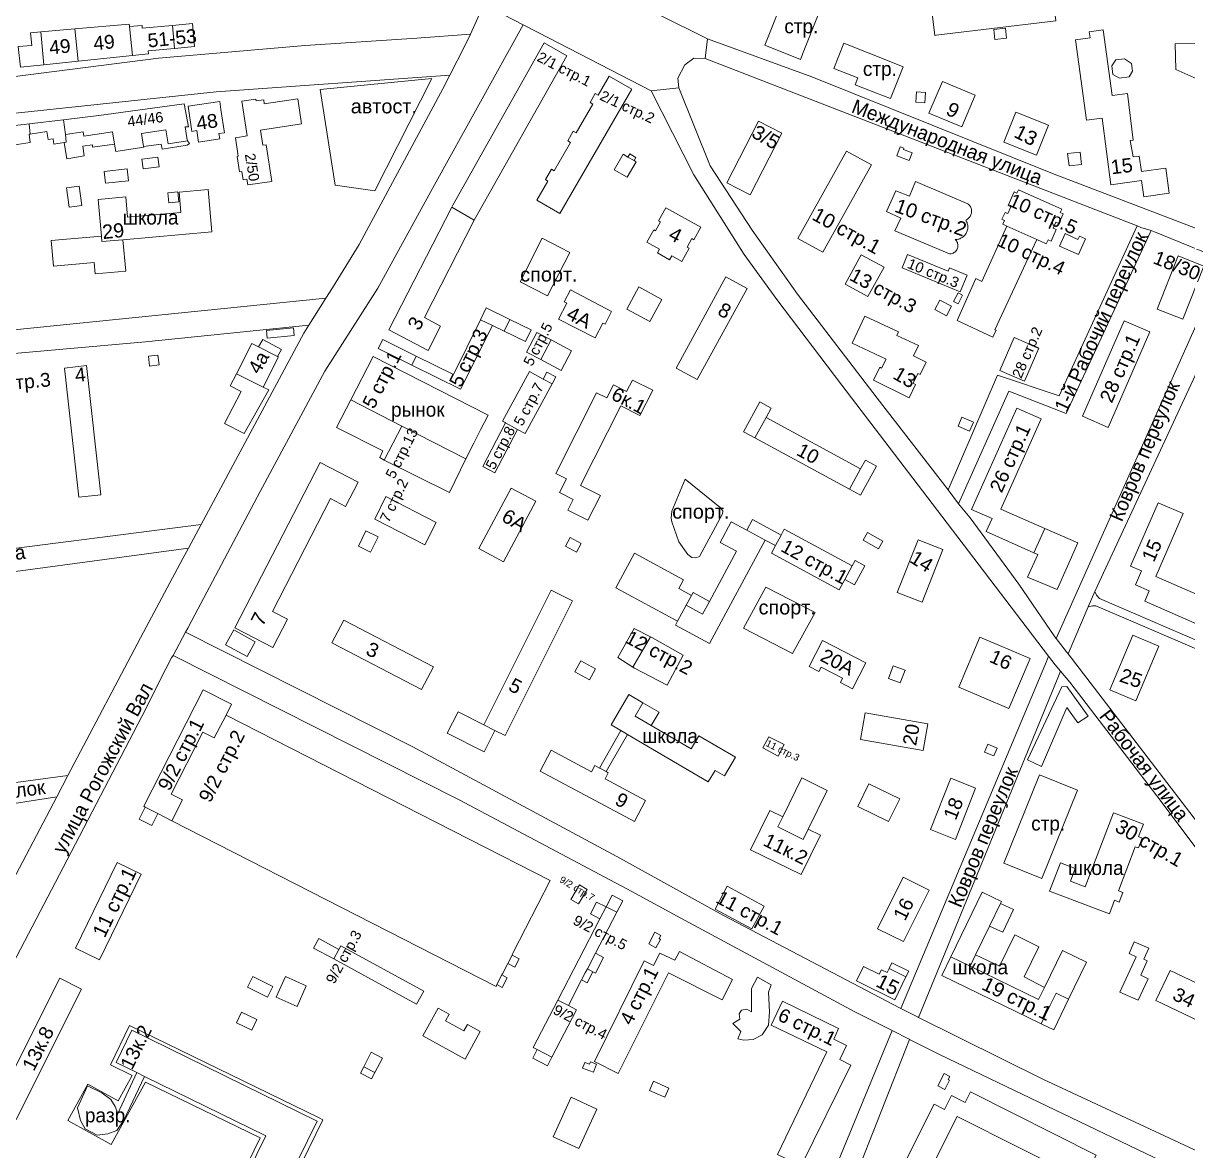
# Model space of a CAD drawing. Header units: metres. Extents: x 9999 to 15101, y 6965 to 11034.
# Drawn here: x 11160 to 11751, y 8251 to 8823 of the extents above; entities that cross this region are included whole.
import ezdxf
from ezdxf.enums import TextEntityAlignment as Align

# ---------------------------------------------------------------- set-up
doc = ezdxf.new("R2010")
doc.units = ezdxf.units.M
doc.header["$MEASUREMENT"] = 0
for name, color, linetype, lineweight in [('Слой 14', 7, 'Continuous', 0), ('Слой 25', 7, 'Continuous', 0), ('Слой 26', 7, 'Continuous', 0), ('Слой 29', 7, 'Continuous', 0), ('Слой 3', 7, 'Continuous', 0), ('Слой 43', 7, 'Continuous', 0), ('Слой 47', 7, 'Continuous', 0), ('Слой 5', 7, 'Continuous', 0), ('Слой 8', 7, 'Continuous', 0), ('Слой 9', 7, 'Continuous', 0)]:
    doc.layers.add(name, color=color, linetype=linetype, lineweight=lineweight)
doc.styles.add('Style-arial', font='arial.shx')
doc.styles.add('Style-p131', font='p131.shx')

msp = doc.modelspace()

# ---------------------------------------------------------------- linework, layer by layer
at = {"layer": 'Слой 14', "color": 8, "linetype": 'Continuous', "lineweight": 0, "flags": 128}
msp.add_lwpolyline([(11310.69, 8789.48), (11367.3, 8795.03), (11338.41, 8737.95), (11318.29, 8740.82), (11310.69, 8789.48)], close=True, dxfattribs=at)
at = {"layer": 'Слой 25', "color": 8, "linetype": 'Continuous', "lineweight": 0, "flags": 128}
for points in [[(11420.84, 8911.57), (11433.56, 8911.06), (11495.68, 8893.44), (11499.83, 8865.52), (11488.23, 8864.03), (11485.38, 8861.02), (11480.37, 8833), (11482.09, 8827.71), (11507.2, 8815.14), (11506.05, 8805.21), (11500.38, 8805.34), (11495.81, 8801.91), (11492.23, 8795.19), (11492.69, 8790.2), (11478.69, 8788.8), (11421.33, 8818.31), (11413.69, 8822.26), (11393.69, 8832.5), (11387.11, 8835.87), (11394.83, 8854.13), (11404.55, 8877.09), (11411.53, 8893.45), (11411.93, 8894.39), (11420.84, 8911.57)], [(11112.96, 8772.8), (11031.68, 8762.56), (11003.72, 8757.93), (10994.66, 8757.12), (10911.52, 8747.84), (10821.92, 8738.72), (10819.68, 8758.08), (10912.32, 8766.88), (10994.19, 8776.64), (11003.18, 8777.28), (11086.88, 8787.2), (11228.71, 8805.33), (11303.13, 8811.69), (11359.75, 8815.51), (11386.9, 8817.54), (11384.16, 8811.52), (11376.52, 8796.67), (11257.92, 8788.32), (11112.96, 8772.8)], [(11732.31, 8717.85), (11689.27, 8624.96), (11660.21, 8636.33), (11634.64, 8579.06), (11629.36, 8586.2), (11654.32, 8644.44), (11685.7, 8633.98), (11725.27, 8720.2), (11727.14, 8719.47), (11732.31, 8717.85)], [(11780.27, 8699.23), (11703.83, 8534.6), (11700.42, 8526.89), (11690.19, 8502.95), (11689.42, 8503.95), (11684.14, 8510.84), (11769.99, 8702.84), (11780.27, 8699.23)], [(10998.55, 8638.72), (10927.52, 8630.72), (10836.49, 8620.64), (10834.51, 8635.83), (10997.09, 8650.53), (11007.6, 8651.45), (11070.36, 8658.88), (11313.64, 8683.57), (11304.88, 8669.76), (11222.08, 8661.44), (11128.48, 8653.12), (11029.44, 8642.4), (11009.39, 8639.84), (10998.55, 8638.72)], [(11141.32, 8543.08), (11013.72, 8526.72), (11013.5, 8537.92), (11123.52, 8552.32), (11250.29, 8568.7), (11243.82, 8556.66), (11149.76, 8544), (11149.3, 8543.95), (11142.24, 8543.2), (11141.32, 8543.08)], [(11684.64, 8489.92), (11614.38, 8318.5), (11614.18, 8318.6), (11605.43, 8322.98), (11679.2, 8499.04), (11680.35, 8501.79), (11683.68, 8497.44), (11686.44, 8494.14), (11684.64, 8489.92)], [(11068.53, 8415.04), (11021.74, 8409.11), (11020.76, 8421.12), (11114.14, 8431.93), (11144.04, 8436), (11151.16, 8437.02), (11182.71, 8441.22), (11176.98, 8430.41), (11109.69, 8419.85), (11076.96, 8415.68), (11076.8, 8415.67), (11068.53, 8415.04)], [(11609.78, 8307.33), (11580.96, 8234.24), (11533.44, 8129.12), (11508.48, 8072), (11486.75, 7952.47), (11475.3, 7954.72), (11498.56, 8074.24), (11522.24, 8127.36), (11569.44, 8235.52), (11600.91, 8311.8), (11609.59, 8307.42), (11609.78, 8307.33)]]:
    msp.add_lwpolyline(points, close=True, dxfattribs=at)
for points in [[(11126.85, 8335.25), (11176.98, 8430.41), (11182.71, 8441.22), (11221.02, 8513.99), (11241, 8551.4), (11243.82, 8556.66), (11250.29, 8568.7), (11302.34, 8665.77), (11304.88, 8669.76), (11313.64, 8683.57), (11316.96, 8688.8), (11330.4, 8710.72), (11372.96, 8789.76), (11376.52, 8796.67), (11384.16, 8811.52), (11386.9, 8817.54), (11393.69, 8832.5), (11413.69, 8822.26), (11368.64, 8740.96), (11340, 8688.64), (11313.12, 8646.4), (11280.32, 8585.44), (11245.6, 8520), (11243.48, 8516.07), (11242.37, 8514.01), (11236.02, 8502.22), (11235.33, 8500.95), (11232.32, 8495.36), (11220.16, 8471.2), (11182.24, 8398.4), (11123.04, 8285.44)], [(11759.83, 8706.75), (11734.06, 8717.2), (11732.31, 8717.85), (11727.14, 8719.47), (11725.27, 8720.2), (11506.05, 8805.21), (11507.2, 8815.14), (11560.12, 8795.8), (11682.24, 8746.83), (11765.56, 8715.02)], [(11778.88, 8372.8), (11737.44, 8428), (11691.04, 8488.64), (11686.44, 8494.14), (11683.68, 8497.44), (11680.35, 8501.79), (11626.08, 8572.8), (11575.36, 8639.36), (11542.4, 8682.88), (11525.92, 8705.6), (11500.31, 8746.18), (11478.69, 8788.8), (11492.69, 8790.2), (11508.58, 8750.63), (11529.92, 8718.08), (11552.96, 8685.6), (11593.28, 8632.8), (11629.36, 8586.2), (11634.64, 8579.06), (11640.48, 8572), (11665.28, 8538.4), (11683.57, 8511.58), (11684.14, 8510.84), (11689.42, 8503.95), (11690.19, 8502.95), (11755.92, 8417.31)], [(11796, 8217.6), (11625.28, 8299.52), (11609.78, 8307.33), (11609.59, 8307.42), (11600.91, 8311.8), (11582.08, 8321.28), (11493.76, 8368.8), (11468.8, 8382.4), (11381.28, 8428.96), (11236.02, 8502.22), (11242.37, 8514.01), (11357.44, 8456), (11461.28, 8400.16), (11515.36, 8370.24), (11604.99, 8323.2), (11605.43, 8322.98), (11614.18, 8318.6), (11614.38, 8318.5), (11677.49, 8287.06), (11793.6, 8232.96)]]:
    msp.add_lwpolyline(points, dxfattribs=at)
at = {"layer": 'Слой 26', "color": 8, "linetype": 'Continuous', "lineweight": 0, "flags": 128}
msp.add_lwpolyline([(11773.39, 8497.7), (11704.38, 8527.4), (11702.58, 8527.44), (11700.42, 8526.89), (11703.83, 8534.6), (11704.72, 8532.72), (11706.16, 8531.06), (11775.16, 8501.36)], dxfattribs=at)
at = {"layer": 'Слой 3', "color": 8, "linetype": 'Continuous', "lineweight": 0, "flags": 128}
for points in [[(11627.52, 8837.3), (11628.55, 8828.78), (11641.02, 8830.29), (11663.46, 8833), (11675.98, 8834.51), (11674.88, 8843.6), (11681.63, 8844.42), (11684.06, 8824.34), (11623.21, 8817), (11622.63, 8816.92), (11620.27, 8836.42), (11627.52, 8837.3)], [(11555.77, 8808.19), (11554.42, 8804.74), (11536.27, 8811.89), (11537.64, 8815.34), (11537.72, 8815.3), (11545.26, 8834.42), (11545.28, 8834.46), (11551.37, 8832.06), (11552.1, 8833.93), (11557.88, 8831.65), (11557.14, 8829.79), (11563.32, 8827.35), (11555.77, 8808.19)], [(11186.13, 8820.26), (11213.8, 8822.65), (11213.93, 8821.37), (11215.51, 8806.68), (11187.84, 8803.79), (11186.13, 8820.26)], [(11235.83, 8821.95), (11245.87, 8822.85), (11246.92, 8811.19), (11236.74, 8810.28), (11235.83, 8821.95)], [(11170.47, 8801.98), (11158.63, 8800.72), (11157.49, 8811.21), (11164.34, 8811.78), (11163.75, 8818.24), (11168.93, 8818.71), (11170.47, 8801.98)], [(11168.93, 8818.71), (11186.13, 8820.26), (11187.84, 8803.79), (11170.47, 8801.98), (11168.93, 8818.71)], [(11213.93, 8821.37), (11220.29, 8821.95), (11220.41, 8820.56), (11235.83, 8821.95), (11236.74, 8810.28), (11223.42, 8809.08), (11223.56, 8807.52), (11215.51, 8806.68), (11213.93, 8821.37)], [(11652.56, 8819.89), (11658.49, 8820.54), (11659.05, 8815.43), (11653.12, 8814.78), (11652.56, 8819.89)], [(11723.29, 8755.18), (11726.33, 8755.6), (11727.41, 8747.81), (11739.82, 8749.52), (11741.57, 8736.82), (11728.59, 8735.02), (11727.45, 8743.28), (11711.84, 8741.12), (11707.46, 8774.95), (11699.51, 8773.86), (11693.92, 8814.56), (11701.43, 8815.59), (11701, 8818.7), (11708.02, 8819.67), (11712.58, 8786.44), (11720.35, 8787.39), (11723.26, 8763.69), (11721.76, 8763.5), (11723.29, 8755.18)], [(11377.42, 8729.63), (11378.04, 8730.73), (11424.44, 8813.04), (11435.88, 8806.59), (11389.68, 8724.63), (11388.86, 8723.18), (11377.42, 8729.63)], [(11593.07, 8787.6), (11582.23, 8791.87), (11583.6, 8795.34), (11571.42, 8800.14), (11576.43, 8812.88), (11599.44, 8803.77), (11606.54, 8800.97), (11600.17, 8784.81), (11593.07, 8787.6)], [(11755.89, 8812.75), (11755.92, 8808.76), (11756.08, 8799.68), (11779.52, 8799.76), (11779.62, 8793.19), (11760.19, 8792.86), (11744.89, 8799.61), (11744.64, 8812.55), (11755.89, 8812.75)], [(11714.48, 8804.48), (11718.88, 8804.96), (11722.4, 8802.56), (11722.88, 8798.72), (11721.2, 8795.92), (11716.24, 8795.2), (11712.88, 8796.96), (11712.4, 8801.52), (11714.48, 8804.48)], [(11468.77, 8789.59), (11432.34, 8726.57), (11420.71, 8733.29), (11426.29, 8742.94), (11424.99, 8743.7), (11428.01, 8748.92), (11429.42, 8748.11), (11437.79, 8762.6), (11436.31, 8763.46), (11439.09, 8768.26), (11440.59, 8767.39), (11449.02, 8781.98), (11447.66, 8782.76), (11450.31, 8787.35), (11451.72, 8786.54), (11457.31, 8796.21), (11468.77, 8789.59)], [(11636.24, 8770.45), (11619.64, 8777.45), (11626.42, 8793.55), (11643.03, 8786.55), (11636.24, 8770.45)], [(11612.96, 8782.95), (11613.36, 8788.19), (11617.95, 8787.84), (11617.54, 8782.6), (11612.96, 8782.95)], [(11180.45, 8774.04), (11198.4, 8776.16), (11241.6, 8782.08), (11243.84, 8770.56), (11242.24, 8770.56), (11243.11, 8764.9), (11243.34, 8763.39), (11233.52, 8761.88), (11232.43, 8768.95), (11220.08, 8767.05), (11221.1, 8760.42), (11221.16, 8760.09), (11206.92, 8757.9), (11206.35, 8761.61), (11205.36, 8768.01), (11190.77, 8765.77), (11190.43, 8767.96), (11181.41, 8766.58), (11180.45, 8774.04)], [(11248.14, 8768.56), (11245.64, 8768.19), (11243.71, 8780.95), (11259.7, 8783.36), (11260.31, 8779.33), (11262.09, 8767.45), (11259.33, 8767.03), (11259.73, 8764.35), (11249.01, 8762.74), (11248.14, 8768.56)], [(11273.92, 8740.96), (11273.49, 8743.89), (11271.55, 8743.61), (11270.94, 8747.74), (11269.78, 8747.56), (11268.6, 8755.49), (11269.11, 8755.57), (11267.72, 8764.97), (11273.59, 8765.84), (11270.98, 8783.48), (11278.01, 8784.52), (11278.14, 8783.62), (11282.05, 8784.2), (11282.35, 8782.16), (11299.38, 8784.69), (11301.26, 8771.97), (11280.36, 8768.87), (11281.51, 8761.13), (11283.32, 8761.4), (11286.09, 8742.77), (11273.92, 8740.96)], [(11674.14, 8756.11), (11657.62, 8762.75), (11663.71, 8777.91), (11680.23, 8771.28), (11674.14, 8756.11)], [(11162.94, 8771.97), (11163.51, 8766.83), (11162.97, 8766.75), (11163.6, 8762.61), (11150.28, 8760.57), (11150.4, 8757.76), (11137.79, 8756.61), (11137.28, 8759.36), (11126.94, 8758.06), (11126.07, 8757.86), (11124.8, 8767.86), (11160.48, 8771.68), (11162.94, 8771.97)], [(11180.45, 8774.04), (11181.41, 8766.58), (11181.85, 8762.68), (11180.85, 8762.53), (11175.55, 8761.72), (11175.15, 8764.36), (11172.69, 8763.98), (11172.05, 8768.14), (11163.51, 8766.83), (11162.94, 8771.97), (11180.45, 8774.04)], [(11244.33, 8762.03), (11243.2, 8761.12), (11230.56, 8759.2), (11230.08, 8761.6), (11221.1, 8760.42), (11220.08, 8767.05), (11232.43, 8768.95), (11233.52, 8761.88), (11243.34, 8763.39), (11244.33, 8762.03)], [(11544.98, 8767.24), (11528.86, 8735.98), (11517.06, 8742.07), (11533.18, 8773.32), (11544.98, 8767.24)], [(11206.35, 8761.61), (11195.2, 8760.16), (11195.2, 8761.28), (11190.24, 8760.64), (11190.88, 8755.68), (11182.08, 8754.24), (11180.85, 8762.53), (11181.85, 8762.68), (11181.41, 8766.58), (11190.43, 8767.96), (11190.77, 8765.77), (11205.36, 8768.01), (11206.35, 8761.61)], [(11590.43, 8751.12), (11565.8, 8706.82), (11553.12, 8713.87), (11577.76, 8758.17), (11590.43, 8751.12)], [(11605.04, 8760.4), (11606.89, 8759.72), (11606.62, 8758.99), (11611.09, 8757.34), (11609.63, 8753.37), (11603.31, 8755.7), (11605.04, 8760.4)], [(11697.01, 8751.33), (11690.69, 8750.61), (11689.97, 8756.98), (11696.28, 8757.7), (11697.01, 8751.33)], [(11220.16, 8754.08), (11228.31, 8755.13), (11228.94, 8750.26), (11220.79, 8749.21), (11220.16, 8754.08)], [(11469.97, 8753.31), (11470.97, 8752.73), (11466.4, 8744.89), (11459.87, 8748.71), (11464.44, 8756.54), (11466.85, 8755.14), (11469.97, 8753.31)], [(11469.97, 8753.31), (11466.85, 8755.14), (11467.78, 8756.73), (11470.91, 8754.91), (11469.97, 8753.31)], [(11201.12, 8747.84), (11212.75, 8749.15), (11213.43, 8743.15), (11201.8, 8741.84), (11201.12, 8747.84)], [(11183.31, 8729.67), (11181.93, 8739.46), (11188.4, 8740.38), (11189.78, 8730.58), (11183.31, 8729.67)], [(11602.32, 8717.71), (11605.27, 8724.07), (11598.01, 8727.47), (11602.89, 8738.03), (11609.7, 8735.31), (11612.87, 8742.8), (11639.42, 8731.45), (11639.78, 8731.13), (11640.11, 8730.78), (11640.41, 8730.4), (11640.66, 8730), (11640.87, 8729.57), (11641.04, 8729.11), (11641.17, 8728.65), (11641.24, 8728.18), (11641.27, 8727.7), (11641.25, 8727.22), (11641.19, 8726.74), (11641.08, 8726.27), (11640.92, 8725.82), (11640.72, 8725.38), (11640.47, 8724.97), (11640.19, 8724.58), (11639.87, 8724.23), (11639.51, 8723.9), (11639.13, 8723.61), (11638.72, 8723.36), (11638.28, 8723.16), (11638.53, 8722.76), (11638.75, 8722.33), (11638.93, 8721.9), (11639.08, 8721.45), (11639.2, 8720.99), (11639.28, 8720.52), (11639.33, 8720.05), (11639.35, 8719.58), (11639.32, 8719.1), (11639.27, 8718.63), (11639.17, 8718.17), (11639.05, 8717.71), (11638.89, 8717.26), (11638.69, 8716.83), (11638.47, 8716.41), (11638.21, 8716.01), (11637.93, 8715.64), (11637.61, 8715.28), (11637.28, 8714.95), (11636.91, 8714.64), (11636.53, 8714.36), (11636.13, 8714.11), (11635.71, 8713.89), (11635.27, 8713.71), (11634.82, 8713.55), (11634.36, 8713.43), (11633.9, 8713.35), (11633.43, 8713.3), (11632.95, 8713.28), (11633.29, 8712.94), (11633.59, 8712.55), (11633.84, 8712.14), (11634.04, 8711.7), (11634.19, 8711.24), (11634.28, 8710.76), (11634.32, 8710.28), (11634.31, 8709.79), (11634.23, 8709.31), (11634.1, 8708.84), (11633.92, 8708.4), (11633.69, 8707.97), (11633.41, 8707.58), (11633.08, 8707.22), (11632.72, 8706.9), (11632.32, 8706.62), (11631.89, 8706.39), (11631.44, 8706.22), (11630.97, 8706.09), (11630.49, 8706.03), (11630, 8706.01), (11602.32, 8717.71)], [(11210.57, 8713.21), (11199.97, 8712.27), (11199.73, 8715.01), (11198.06, 8733.65), (11212.06, 8734.91), (11212.98, 8724.64), (11240.04, 8727.06), (11239.12, 8737.33), (11253.77, 8738.64), (11255.68, 8717.25), (11210.57, 8713.21)], [(11238.43, 8737.45), (11238.93, 8732.34), (11233.86, 8731.84), (11233.36, 8736.95), (11238.43, 8737.45)], [(11674.42, 8713.27), (11659.13, 8720.13), (11657.14, 8721.02), (11658.01, 8722.96), (11656.68, 8723.56), (11658.26, 8727.08), (11659.59, 8726.48), (11661.12, 8729.89), (11659.79, 8730.49), (11662.9, 8737.43), (11664.23, 8736.83), (11665.02, 8738.58), (11687.06, 8728.7), (11686.27, 8726.95), (11687.8, 8726.26), (11685.6, 8721.36), (11684.07, 8722.04), (11682.7, 8718.98), (11684.23, 8718.29), (11681.58, 8712.39), (11680.05, 8713.08), (11679.18, 8711.14), (11674.42, 8713.27)], [(11388.86, 8723.18), (11363.63, 8673.63), (11371.83, 8669.37), (11365.43, 8657.04), (11345.53, 8667.38), (11377.42, 8729.63), (11388.86, 8723.18)], [(11486.08, 8729.44), (11503.88, 8719.55), (11500.34, 8713.19), (11499.28, 8713.78), (11496.85, 8709.4), (11497.88, 8708.82), (11494.2, 8702.2), (11489.06, 8705.07), (11487.94, 8703.05), (11481.84, 8706.45), (11482.89, 8708.33), (11476.53, 8711.87), (11480.04, 8718.18), (11480.92, 8717.69), (11483.44, 8722.23), (11482.39, 8722.81), (11486.08, 8729.44)], [(11674.42, 8713.27), (11653.12, 8667.52), (11653.76, 8667.36), (11652, 8663.68), (11633.92, 8672.16), (11643.4, 8693.42), (11646.52, 8692.01), (11659.13, 8720.13), (11674.42, 8713.27)], [(11685.84, 8709.91), (11688.68, 8716.27), (11695.24, 8713.34), (11695.97, 8714.98), (11699.05, 8713.61), (11695.47, 8705.61), (11685.84, 8709.91)], [(11199.97, 8712.27), (11210.57, 8713.21), (11212, 8697.24), (11196.49, 8695.85), (11195.98, 8701.57), (11175.33, 8699.73), (11174.17, 8712.72), (11199.73, 8715.01), (11199.97, 8712.27)], [(11585.22, 8705.59), (11596.82, 8699.27), (11588.67, 8684.32), (11577.08, 8690.64), (11585.22, 8705.59)], [(11608.8, 8705.68), (11629.39, 8697.2), (11630.08, 8698.87), (11638.99, 8695.19), (11635.5, 8686.72), (11606, 8698.87), (11608.8, 8705.68)], [(11759.13, 8699.82), (11748.45, 8672.84), (11735.41, 8678), (11746.08, 8704.98), (11759.13, 8699.82)], [(11527.3, 8688.42), (11502.06, 8642.16), (11491.29, 8648.04), (11516.53, 8694.3), (11527.3, 8688.42)], [(11458.6, 8676.82), (11455.23, 8670.32), (11454.09, 8670.91), (11450.16, 8663.33), (11431.67, 8672.94), (11435.86, 8680.99), (11434.57, 8681.65), (11437.71, 8687.68), (11458.6, 8676.82)], [(11478.01, 8671.6), (11466.27, 8677.98), (11472.39, 8689.24), (11484.12, 8682.86), (11478.01, 8671.6)], [(11634.4, 8686.24), (11636.7, 8685.09), (11634.46, 8680.61), (11632.16, 8681.76), (11634.4, 8686.24)], [(11628.54, 8674.55), (11622.54, 8677.75), (11625.12, 8682.59), (11631.12, 8679.39), (11628.54, 8674.55)], [(11407, 8672.73), (11404.13, 8666.77), (11398.09, 8669.68), (11392.05, 8672.59), (11394.92, 8678.55), (11407, 8672.73)], [(11614.29, 8659.46), (11611.85, 8654.19), (11618.22, 8651.08), (11615.13, 8644.76), (11614.01, 8645.31), (11611.56, 8640.3), (11612.87, 8639.66), (11609.61, 8633), (11591.43, 8641.89), (11594.67, 8648.51), (11595.62, 8648.04), (11597.92, 8652.56), (11580.68, 8660.71), (11587.11, 8674.42), (11604.25, 8666.4), (11603.39, 8664.57), (11614.29, 8659.46)], [(11283.46, 8667.17), (11297.1, 8668.46), (11297.47, 8664.54), (11283.84, 8663.24), (11283.46, 8667.17)], [(11357.16, 8649.54), (11359.45, 8654.16), (11378.28, 8644.82), (11392.05, 8672.59), (11398.09, 8669.68), (11381.96, 8637.28), (11357.16, 8649.54)], [(11404.13, 8666.77), (11407, 8672.73), (11417.79, 8667.53), (11414.9, 8661.53), (11404.13, 8666.77)], [(11697.52, 8623.6), (11718.66, 8672.04), (11731.67, 8666.36), (11710.53, 8617.92), (11697.52, 8623.6)], [(11279.45, 8658.75), (11281.52, 8662.56), (11290.99, 8657.42), (11289.08, 8653.91), (11279.45, 8658.75)], [(11357.16, 8649.54), (11340.19, 8658.03), (11342.45, 8662.6), (11359.45, 8654.16), (11357.16, 8649.54)], [(11420.56, 8666.05), (11427.86, 8662.3), (11422.74, 8652.31), (11415.43, 8656.05), (11420.56, 8666.05)], [(11662.87, 8663.57), (11675.38, 8658.13), (11668.11, 8641.42), (11655.61, 8646.86), (11662.87, 8663.57)], [(11289.49, 8653.7), (11281.79, 8638.38), (11279.36, 8639.61), (11268.3, 8645.16), (11276, 8660.48), (11279.45, 8658.75), (11289.08, 8653.91), (11289.49, 8653.7)], [(11427.86, 8662.3), (11438.19, 8656.76), (11432.9, 8646.75), (11422.74, 8652.31), (11427.86, 8662.3)], [(11228.32, 8654.62), (11228.92, 8649.64), (11224.1, 8649.07), (11223.51, 8654.05), (11228.32, 8654.62)], [(11337.54, 8653.96), (11395.87, 8624.07), (11392.09, 8616.69), (11388.63, 8609.95), (11384.53, 8601.95), (11352.06, 8618.56), (11326.2, 8631.84), (11337.54, 8653.96)], [(11188.29, 8582.44), (11180.88, 8648.06), (11192.05, 8649.32), (11199.46, 8583.7), (11188.29, 8582.44)], [(11281.79, 8638.38), (11284.62, 8636.95), (11272.15, 8614.88), (11262.21, 8619.86), (11270.59, 8636.13), (11264.94, 8639.06), (11268.3, 8645.16), (11279.36, 8639.61), (11281.79, 8638.38)], [(11414.73, 8614.83), (11410.88, 8616.92), (11404.82, 8620.21), (11404.58, 8620.34), (11403.24, 8621.07), (11416.89, 8646.23), (11423.81, 8642.48), (11428.38, 8639.99), (11414.73, 8614.83)], [(11423.81, 8642.48), (11425.72, 8646), (11430.29, 8643.51), (11428.38, 8639.99), (11423.81, 8642.48)], [(11442.81, 8588.39), (11452.89, 8583.3), (11446.57, 8570.8), (11436.32, 8575.98), (11439.07, 8581.41), (11432.16, 8584.9), (11435.65, 8591.83), (11430.21, 8594.58), (11450.91, 8635.54), (11456.2, 8632.87), (11459.54, 8639.48), (11466.16, 8636.14), (11469.11, 8641.98), (11479.45, 8636.75), (11472.96, 8623.92), (11463.24, 8628.82), (11442.81, 8588.39)], [(11326.2, 8631.84), (11352.06, 8618.56), (11343.22, 8601.3), (11340.89, 8602.63), (11342.57, 8606.07), (11318.94, 8617.82), (11326.2, 8631.84)], [(11536.96, 8623.03), (11531.3, 8612.64), (11525.57, 8615.76), (11533.81, 8630.88), (11539.54, 8627.76), (11536.96, 8623.03)], [(11664.18, 8627.74), (11676.56, 8622.21), (11656.15, 8576.5), (11678.4, 8566.57), (11672.9, 8554.25), (11648.66, 8565.07), (11651.62, 8571.7), (11641.24, 8576.33), (11664.18, 8627.74)], [(11579.28, 8586.51), (11531.3, 8612.64), (11536.96, 8623.03), (11584.94, 8596.9), (11579.28, 8586.51)], [(11636.33, 8623.1), (11642.23, 8620.56), (11640.26, 8615.99), (11634.36, 8618.54), (11636.33, 8623.1)], [(11376.33, 8584.97), (11343.22, 8601.3), (11352.06, 8618.56), (11384.53, 8601.95), (11376.33, 8584.97)], [(11410.88, 8616.92), (11399.28, 8594.81), (11393.17, 8598.01), (11404.82, 8620.21), (11410.88, 8616.92)], [(11310.75, 8600.07), (11329.96, 8590.15), (11323.62, 8577.86), (11315.98, 8581.81), (11286.42, 8524.55), (11294.06, 8520.61), (11286.62, 8506.2), (11267.41, 8516.12), (11310.75, 8600.07)], [(11584.94, 8596.9), (11587.38, 8601.38), (11592.99, 8598.33), (11584.89, 8583.45), (11579.28, 8586.51), (11584.94, 8596.9)], [(11407.64, 8587.12), (11420.19, 8580.41), (11403.75, 8549.66), (11391.19, 8556.38), (11407.64, 8587.12)], [(11363.88, 8558.4), (11338.5, 8571.36), (11343.97, 8582.81), (11369.63, 8569.61), (11363.88, 8558.4)], [(11727.55, 8545.14), (11721.95, 8547.58), (11735.93, 8579.72), (11748.59, 8574.22), (11734.71, 8542.31), (11766.62, 8528.43), (11761.12, 8515.77), (11729.1, 8529.7), (11731.42, 8535.04), (11724.47, 8538.06), (11727.55, 8545.14)], [(11496.42, 8527.68), (11504.77, 8523.16), (11508.24, 8529.58), (11522.01, 8555.04), (11513.66, 8559.56), (11519.33, 8570.04), (11527.21, 8565.77), (11536.58, 8560.7), (11508.22, 8508.25), (11490.96, 8517.59), (11492.01, 8519.52), (11496.42, 8527.68)], [(11544.6, 8563.28), (11541.71, 8557.93), (11536.58, 8560.7), (11527.21, 8565.77), (11530.11, 8571.12), (11544.6, 8563.28)], [(11333.94, 8565.36), (11340.06, 8562.31), (11336.19, 8554.57), (11330.08, 8557.63), (11333.94, 8565.36)], [(11580.64, 8547.66), (11576.9, 8540.75), (11574.06, 8535.49), (11539.64, 8554.1), (11541.71, 8557.93), (11544.6, 8563.28), (11546.22, 8566.27), (11580.64, 8547.66)], [(11594.06, 8556.31), (11586.25, 8560.65), (11588.42, 8564.55), (11596.23, 8560.21), (11594.06, 8556.31)], [(11678.4, 8566.57), (11695.11, 8559.36), (11684.62, 8535.61), (11669.63, 8541.99), (11674.9, 8553.45), (11672.9, 8554.25), (11678.4, 8566.57)], [(11443.2, 8558.96), (11440.69, 8554.54), (11435.12, 8557.61), (11437.6, 8562.02), (11443.2, 8558.96)], [(11603.55, 8534.21), (11614.14, 8560.93), (11626.7, 8555.95), (11616.1, 8529.23), (11603.55, 8534.21)], [(11496.42, 8527.68), (11492.01, 8519.52), (11460.7, 8536.45), (11470.22, 8554.06), (11495.07, 8540.63), (11492.62, 8536.1), (11499.08, 8532.6), (11496.42, 8527.68)], [(11580.64, 8547.66), (11582.14, 8550.44), (11587.13, 8547.73), (11581.9, 8538.05), (11576.9, 8540.75), (11580.64, 8547.66)], [(11438.76, 8529.87), (11404.61, 8461.54), (11399.36, 8464.16), (11393.76, 8466.96), (11427.91, 8535.3), (11438.76, 8529.87)], [(11504.77, 8523.16), (11496.42, 8527.68), (11499.08, 8532.6), (11499.89, 8534.1), (11508.24, 8529.58), (11504.77, 8523.16)], [(11266.84, 8515.12), (11277.77, 8509.11), (11273.64, 8501.61), (11262.71, 8507.63), (11266.84, 8515.12)], [(11362.12, 8484.95), (11316.67, 8508.63), (11322.67, 8520.14), (11368.12, 8496.46), (11362.12, 8484.95)], [(11469.41, 8496.15), (11461.66, 8501.12), (11470.03, 8515.89), (11478.24, 8511.68), (11469.41, 8496.15)], [(11478.24, 8511.68), (11479.36, 8511.06), (11494.88, 8502.4), (11486.78, 8487.03), (11470.14, 8495.77), (11469.41, 8496.15), (11478.24, 8511.68)], [(11565.64, 8509.73), (11587.56, 8498.39), (11580.78, 8485.27), (11574.67, 8488.43), (11575.8, 8490.62), (11564.89, 8496.25), (11563.76, 8494.07), (11558.85, 8496.61), (11565.64, 8509.73)], [(11634.72, 8486.04), (11645.5, 8511.44), (11670.91, 8500.66), (11660.12, 8475.26), (11634.72, 8486.04)], [(11736.19, 8506.9), (11724.59, 8479.15), (11711.42, 8484.66), (11723.02, 8512.41), (11736.19, 8506.9)], [(11439.84, 8493.87), (11442.88, 8499.4), (11450.33, 8495.31), (11447.29, 8489.78), (11439.84, 8493.87)], [(11601.53, 8496.96), (11607.53, 8494.67), (11605.08, 8488.24), (11599.08, 8490.53), (11601.53, 8496.96)], [(11669.57, 8449.22), (11687, 8486.18), (11689.54, 8486.36), (11700.34, 8471.29), (11695.17, 8467.93), (11689.63, 8475.74), (11676.65, 8445.85), (11669.57, 8449.22)], [(11240.88, 8428.86), (11235.48, 8418.31), (11228.32, 8421.97), (11225.9, 8423.2), (11221.94, 8425.23), (11221.15, 8425.64), (11251.35, 8484.69), (11265.68, 8477.37), (11262.91, 8471.95), (11256.95, 8460.31), (11251.16, 8463.27), (11235.08, 8431.82), (11240.88, 8428.86)], [(11466.64, 8462.09), (11465.27, 8462.89), (11463.32, 8464.03), (11458.33, 8466.97), (11467.34, 8482.31), (11474.44, 8478.14), (11470.48, 8471.39), (11478.67, 8466.58), (11498.87, 8454.71), (11502.83, 8461.46), (11521.48, 8450.51), (11515.9, 8441.02), (11511.07, 8443.86), (11507.63, 8438.01), (11466.64, 8462.09)], [(11393.76, 8466.96), (11399.36, 8464.16), (11393.94, 8453.31), (11375.21, 8462.67), (11380.64, 8473.52), (11393.76, 8466.96)], [(11474.44, 8478.14), (11482.64, 8473.33), (11478.67, 8466.58), (11470.48, 8471.39), (11474.44, 8478.14)], [(11399.92, 8334.23), (11235.48, 8418.31), (11240.88, 8428.86), (11235.08, 8431.82), (11251.16, 8463.27), (11256.95, 8460.31), (11262.91, 8471.95), (11427.35, 8387.87), (11408.71, 8351.42), (11408.04, 8350.1), (11405.88, 8345.83), (11403.17, 8340.6), (11402.86, 8339.99), (11400.39, 8335.14), (11399.92, 8334.23)], [(11616.65, 8453.94), (11584.86, 8459.5), (11587.22, 8472.98), (11619.01, 8467.42), (11616.65, 8453.94)], [(11465.27, 8462.89), (11466.64, 8462.09), (11455.74, 8443.23), (11452.95, 8444.72), (11452.43, 8445), (11463.32, 8464.03), (11465.27, 8462.89)], [(11538.4, 8460.8), (11546.08, 8457.04), (11543.04, 8451.12), (11535.36, 8455.28), (11538.4, 8460.8)], [(11649.58, 8457.21), (11654.3, 8455.19), (11652.57, 8451.15), (11647.85, 8453.17), (11649.58, 8457.21)], [(11455.74, 8443.23), (11456.89, 8442.62), (11455.23, 8439.5), (11475.86, 8428.5), (11470.2, 8417.87), (11422.25, 8443.44), (11427.92, 8454.06), (11448.37, 8443.16), (11450.03, 8446.28), (11452.43, 8445), (11452.95, 8444.72), (11455.74, 8443.23)], [(11555.8, 8408.83), (11542.91, 8415.16), (11545.43, 8420.29), (11555.12, 8440.04), (11568.01, 8433.71), (11558.32, 8413.96), (11555.8, 8408.83)], [(11630.79, 8439.81), (11643.32, 8434.84), (11633.01, 8408.83), (11620.48, 8413.8), (11630.79, 8439.81)], [(11675.65, 8441.53), (11694.94, 8433.76), (11676.92, 8389.05), (11657.63, 8396.82), (11675.65, 8441.53)], [(11599.08, 8417.88), (11583.5, 8425.56), (11589.18, 8437.09), (11604.76, 8429.41), (11599.08, 8417.88)], [(11228.32, 8421.97), (11225.22, 8415.9), (11218.84, 8419.16), (11221.94, 8425.23), (11225.9, 8423.2), (11228.32, 8421.97)], [(11555.8, 8408.83), (11558.32, 8413.96), (11564.53, 8410.91), (11554.74, 8390.97), (11529.09, 8403.56), (11538.88, 8423.5), (11545.43, 8420.29), (11542.91, 8415.16), (11555.8, 8408.83)], [(11698.92, 8384.81), (11713.21, 8422.35), (11728.45, 8416.56), (11726.03, 8410.22), (11727.89, 8409.51), (11725.98, 8404.5), (11724.34, 8405.12), (11715.79, 8382.64), (11717.93, 8381.82), (11716.1, 8377.01), (11713.8, 8377.89), (11711.18, 8371), (11680.86, 8382.53), (11686.31, 8396.84), (11693.86, 8393.97), (11691.45, 8387.65), (11698.92, 8384.81)], [(11219.9, 8391.19), (11198.78, 8347.63), (11186.52, 8353.58), (11207.64, 8397.14), (11219.9, 8391.19)], [(11443.13, 8378.28), (11441.78, 8376.03), (11437.91, 8378.36), (11442.31, 8385.69), (11446.19, 8383.36), (11445.38, 8382.02), (11443.13, 8378.28)], [(11529.82, 8363.46), (11511.09, 8373.45), (11517.25, 8385.01), (11535.99, 8375.01), (11529.82, 8363.46)], [(11606.47, 8389.64), (11619.7, 8383.11), (11606.78, 8356.96), (11593.56, 8363.49), (11606.47, 8389.64)], [(11461.2, 8371.81), (11455.88, 8374.58), (11458.94, 8380.47), (11464.28, 8377.7), (11461.2, 8371.81)], [(11630.76, 8349.2), (11646.7, 8382.02), (11656.43, 8377.3), (11655.95, 8376.31), (11650.39, 8364.85), (11643.29, 8350.24), (11640.49, 8344.48), (11630.76, 8349.2)], [(11455.88, 8374.58), (11461.2, 8371.81), (11450.44, 8351.04), (11446.28, 8343.09), (11445.21, 8341.05), (11443.37, 8337.51), (11436.63, 8324.54), (11431.31, 8327.3), (11452.69, 8368.46), (11455.88, 8374.58)], [(11450.89, 8376.94), (11455.88, 8374.58), (11452.69, 8368.46), (11447.79, 8371.04), (11450.89, 8376.94)], [(11650.39, 8364.85), (11655.95, 8376.31), (11662.49, 8373.23), (11657.06, 8361.71), (11650.39, 8364.85)], [(11480.6, 8361.65), (11483.56, 8360.05), (11482.69, 8358.45), (11483.42, 8358.05), (11481.09, 8353.75), (11477.4, 8355.75), (11480.6, 8361.65)], [(11320.16, 8352.89), (11317.56, 8348.12), (11307.36, 8353.68), (11309.96, 8358.45), (11320.16, 8352.89)], [(11655.46, 8344.48), (11663.28, 8360.32), (11675.44, 8354.32), (11668, 8339.04), (11678.22, 8333.69), (11675.25, 8327.58), (11640.49, 8344.48), (11643.29, 8350.24), (11655.46, 8344.48)], [(11716.5, 8331.33), (11724.69, 8349.23), (11721.19, 8350.96), (11723.84, 8356.86), (11731.2, 8353.61), (11728.7, 8348.02), (11730.39, 8347.14), (11727.14, 8339.84), (11730.88, 8338.07), (11725.74, 8327.19), (11716.5, 8331.33)], [(11359.63, 8325.16), (11317.56, 8348.12), (11320.16, 8352.89), (11321.21, 8354.82), (11363.28, 8331.86), (11359.63, 8325.16)], [(11409.43, 8343.98), (11405.88, 8345.83), (11408.04, 8350.1), (11411.64, 8348.19), (11409.43, 8343.98)], [(11446.28, 8343.09), (11450.44, 8351.04), (11454.49, 8348.91), (11450.33, 8340.97), (11449.1, 8341.62), (11446.28, 8343.09)], [(11449.91, 8296.02), (11475.04, 8347.12), (11479.9, 8344.89), (11483.12, 8351.08), (11490.65, 8347.52), (11493.08, 8351.98), (11519.94, 8337.79), (11514.71, 8327.37), (11487.42, 8341.06), (11461.84, 8290.04), (11449.91, 8296.02)], [(11684.1, 8330.84), (11681.13, 8324.73), (11676.54, 8315.28), (11626.17, 8339.75), (11630.76, 8349.2), (11640.49, 8344.48), (11675.25, 8327.58), (11678.22, 8333.69), (11687.34, 8352.46), (11699.62, 8346.5), (11690.5, 8327.73), (11684.1, 8330.84)], [(11602.3, 8327.45), (11582.88, 8336.95), (11586.47, 8344.3), (11594.41, 8340.43), (11595.51, 8342.68), (11598.43, 8341.26), (11599.35, 8343.24), (11607.95, 8339.03), (11602.3, 8327.45)], [(11599.35, 8343.24), (11600.81, 8346.22), (11609.41, 8342.01), (11607.95, 8339.03), (11599.35, 8343.24)], [(11178.51, 8338.41), (11189.6, 8332.83), (11156.37, 8266.71), (11145.28, 8272.28), (11178.51, 8338.41)], [(11276.47, 8339.23), (11286.72, 8334.18), (11284.02, 8328.69), (11273.77, 8333.74), (11276.47, 8339.23)], [(11288.33, 8328.8), (11293.15, 8339.22), (11303.59, 8334.52), (11298.99, 8324.08), (11288.33, 8328.8)], [(11403.05, 8333.71), (11400.39, 8335.14), (11402.86, 8339.99), (11405.62, 8338.58), (11403.05, 8333.71)], [(11445.21, 8341.05), (11446.28, 8343.09), (11449.1, 8341.62), (11446.2, 8336.04), (11443.37, 8337.51), (11445.21, 8341.05)], [(11539.53, 8334.94), (11538.26, 8331.32), (11538.62, 8321.37), (11538.26, 8314.49), (11535.01, 8309.61), (11530.48, 8307.26), (11525.6, 8306.89), (11522.7, 8307.62), (11524.15, 8311.24), (11520.17, 8315.4), (11523.61, 8317.57), (11523.25, 8320.29), (11524.51, 8322.09), (11527.23, 8322.64), (11529.58, 8321.37), (11529.58, 8333.13), (11532.65, 8338.92), (11539.53, 8334.94)], [(11778.31, 8306.16), (11734.76, 8326.97), (11742.07, 8342.27), (11755.61, 8335.81), (11754.85, 8334.21), (11769.59, 8327.17), (11770.35, 8328.76), (11785.62, 8321.47), (11778.31, 8306.16)], [(11420.78, 8302.14), (11418.77, 8303.18), (11431.31, 8327.3), (11436.63, 8324.54), (11440.83, 8322.35), (11428.29, 8298.23), (11420.78, 8302.14)], [(11554.75, 8243.15), (11542.79, 8248.88), (11567.75, 8300.92), (11539.49, 8314.47), (11545.33, 8326.63), (11573.66, 8312.83), (11571.31, 8307.48), (11577.71, 8304.22), (11574.44, 8297.17), (11579.92, 8294.3), (11554.75, 8243.15)], [(11681.13, 8324.73), (11684.1, 8330.84), (11690.5, 8327.73), (11682.94, 8312.17), (11676.54, 8315.28), (11681.13, 8324.73)], [(11276, 8312.03), (11268.26, 8315.75), (11270.85, 8321.14), (11278.59, 8317.42), (11276, 8312.03)], [(11384.22, 8297.33), (11362.8, 8309.18), (11370.54, 8323.17), (11376.1, 8320.09), (11374.27, 8316.78), (11383.65, 8311.59), (11385.48, 8314.9), (11391.96, 8311.31), (11384.22, 8297.33)], [(11274.61, 8195.59), (11246.34, 8209.48), (11254.74, 8226.56), (11265.02, 8221.5), (11283.1, 8258.28), (11221.54, 8288.53), (11217.64, 8290.45), (11207.13, 8295.61), (11215.15, 8311.93), (11309.1, 8265.76), (11274.61, 8195.59)], [(11420.78, 8302.14), (11428.29, 8298.23), (11426.05, 8293.91), (11418.53, 8297.82), (11420.78, 8302.14)], [(11338.49, 8290.44), (11332.77, 8293.42), (11336.62, 8300.81), (11342.3, 8297.86), (11338.49, 8290.44)], [(11189, 8266.18), (11187.55, 8272.51), (11192.62, 8283.73), (11199.85, 8280.11), (11204.38, 8276.85), (11206.73, 8273.23), (11207.99, 8269.61), (11217.64, 8290.45), (11221.54, 8288.53), (11211.03, 8266.3), (11207.45, 8261.11), (11202.93, 8259.3), (11197.5, 8258.76), (11191.39, 8261.99), (11189, 8266.18)], [(11338.49, 8290.44), (11336.81, 8287.21), (11331.08, 8290.18), (11332.77, 8293.42), (11338.49, 8290.44)], [(11443.89, 8292.78), (11445.01, 8295.59), (11447.35, 8294.65), (11447.85, 8295.9), (11450.94, 8294.66), (11449.31, 8290.61), (11443.89, 8292.78)], [(11479.83, 8286.08), (11487.69, 8282.59), (11485.62, 8277.94), (11477.76, 8281.43), (11479.83, 8286.08)], [(11627.29, 8290), (11630.23, 8288.51), (11629.43, 8286.92), (11630.13, 8286.56), (11627.75, 8281.86), (11624.11, 8283.7), (11627.29, 8290)], [(11640.67, 8280.63), (11704.48, 8248.59), (11701.79, 8243.23), (11708.76, 8239.73), (11705.26, 8232.76), (11710.62, 8230.07), (11694.87, 8198.7), (11684.31, 8203.98), (11683.01, 8204.66), (11698.6, 8235.72), (11633.99, 8268.16), (11618.61, 8237.53), (11606.67, 8243.52), (11622.2, 8274.46), (11627.51, 8271.79), (11631.01, 8278.76), (11637.98, 8275.26), (11640.67, 8280.63)], [(11428.94, 8257.89), (11438.14, 8277.9), (11451.08, 8271.95), (11441.88, 8251.95), (11428.94, 8257.89)]]:
    msp.add_lwpolyline(points, close=True, dxfattribs=at)
at = {"layer": 'Слой 43', "color": 8, "linetype": 'Continuous', "lineweight": 0, "flags": 128}
msp.add_lwpolyline([(11222.11, 8285.64), (11204.69, 8254.04), (11182.63, 8266.12), (11192.74, 8284.58), (11208.17, 8276.13), (11215.24, 8289.04), (11204.28, 8294.39), (11214.01, 8314.32), (11310.1, 8267.43), (11312.04, 8266.49), (11276.02, 8192.67), (11243.75, 8208.42), (11254.29, 8230.03), (11264.44, 8225.08), (11280.19, 8257.36), (11222.11, 8285.64)], close=True, dxfattribs=at)
at = {"layer": 'Слой 47', "color": 8, "linetype": 'Continuous', "lineweight": 0, "flags": 128}
msp.add_lwpolyline([(11151.16, 8437.02), (11149.3, 8543.95), (11149.76, 8544), (11243.82, 8556.66), (11241, 8551.4), (11221.02, 8513.99), (11182.71, 8441.22), (11151.16, 8437.02)], close=True, dxfattribs=at)
at = {"layer": 'Слой 5', "color": 8, "linetype": 'Continuous', "lineweight": 0, "flags": 128}
for points in [[(11423.4, 8713.92), (11437.38, 8706.78), (11426.11, 8684.7), (11412.13, 8691.84), (11423.4, 8713.92)], [(11495.85, 8591.61), (11513.68, 8577.32), (11514.95, 8575.66), (11514.9, 8574.05), (11503.1, 8552.4), (11501.39, 8551.68), (11499.34, 8551.9), (11497.23, 8553.5), (11492.75, 8559.93), (11489.1, 8569.95), (11488.76, 8571.78), (11489.1, 8575.44), (11495.85, 8591.61)], [(11525.5, 8516.06), (11536.91, 8536.88), (11561.93, 8523.92), (11550.42, 8503.21), (11525.5, 8516.06)]]:
    msp.add_lwpolyline(points, close=True, dxfattribs=at)

# ---------------------------------------------------------------- texts
at = {"layer": 'Слой 14', "color": 8, "linetype": 'Continuous', "lineweight": 0, "style": 'Style-arial'}
msp.add_text('автост.', height=7.2, dxfattribs=at).set_placement((11326.22, 8777.32))
at = {"layer": 'Слой 29', "color": 8, "linetype": 'Continuous', "lineweight": 0, "style": 'Style-p131'}
for s, rotation, p in [('Международная улица', 338.8, (11579.79, 8777.99)), ('1-й Рабочий переулок', 65.3, (11689.51, 8625.08)), ('Ковров переулок', 67.1, (11717.52, 8569.57)), ('Вековая улица', 8.7, (11095.91, 8541.32)), ('улица Рогожский Вал', 61.9, (11180.76, 8400.88)), ('Рабочая улица', 307.1, (11705.63, 8471.26)), ('Ковров переулок', 67.4, (11635.75, 8373.66)), ('Малый Рогожский переулок', 7.6, (11047.86, 8415.46))]:
    msp.add_text(s, height=7.2, rotation=rotation, dxfattribs=at).set_placement(p)
at = {"layer": 'Слой 5', "color": 8, "linetype": 'Continuous', "lineweight": 0, "style": 'Style-arial'}
for p in [(11412.21, 8691.97), (11489.32, 8571.61), (11533.15, 8523)]:
    msp.add_text('спорт.', height=7.2, dxfattribs=at).set_placement(p)
at = {"layer": 'Слой 8', "color": 8, "linetype": 'Continuous', "lineweight": 0, "style": 'Style-p131'}
for s, p in [('стр.', (11546.23, 8817.95)), ('стр.', (11586.1, 8796.32)), ('школа', (11210.53, 8720.91)), ('рынок', (11346.66, 8623.37)), ('школа', (11474.1, 8457.72)), ('стр.', (11671.5, 8413.31)), ('школа', (11690.13, 8390.75)), ('школа', (11631.51, 8340.33)), ('разр.', (11191.3, 8265.2))]:
    msp.add_text(s, height=7.2, dxfattribs=at).set_placement(p)
at = {"layer": 'Слой 9', "color": 8, "linetype": 'Continuous', "lineweight": 0, "style": 'Style-arial'}
for s, height, rotation, p in [('49', 7, 5.9, (11201.01, 8813.36)), ('49', 7, 5.9, (11178.58, 8811.2)), ('44/46', 5.25, 7.8, (11221.96, 8774.35)), ('48', 7, 8.5, (11253.27, 8773.08)), ('2/50', 5.25, 279.4, (11276.18, 8749.97)), ('10 стр.4', 7, 334.8, (11671.56, 8705.89)), ('18/30', 7, 338.4, (11745.5, 8700.13)), ('4', 7, 6.4, (11188.95, 8644.73)), ('10', 7, 331.4, (11558.29, 8604.68)), ('20А', 7, 332.6, (11573.21, 8498.88)), ('9/2 стр.1', 7, 62.9, (11239.99, 8451.95)), ('20', 7, 80, (11610.58, 8462)), ('18', 7, 68.3, (11631.97, 8424.5)), ('11к.2', 7, 333.8, (11546.94, 8403.99)), ('11 стр.1', 7, 331.9, (11528.7, 8371.53)), ('16', 7, 63.7, (11606.71, 8373.47)), ('34 стр.1', 7, 334.4, (11760.65, 8323.02)), ('13к.8', 7, 63.3, (11167.52, 8302.73))]:
    msp.add_text(s, height=height, rotation=rotation, dxfattribs=at).set_placement(p, align=Align.MIDDLE_CENTER)
for s, height, rotation, p in [('51-53', 7, 5.9, (11223.5, 8810.71)), ('2/1 стр.1', 5.25, 332.8, (11420.26, 8804.18)), ('2/1 стр.2', 5.25, 335.1, (11452.12, 8784.43)), ('10 стр.5', 7, 335.8, (11659.54, 8730.6)), ('13 стр.3', 7, 331.4, (11578.76, 8693.04)), ('10 стр.3', 5.25, 337.6, (11608.17, 8699.06)), ('5 стр.5', 5.25, 62.8, (11418.22, 8648.57)), ('28 стр.2', 5.25, 66.5, (11666.41, 8642.34)), ('5 стр.3', 7, 63.6, (11382.07, 8637.75)), ('28 стр.1', 7, 66.4, (11712.39, 8629.85)), ('4а', 7, 60.8, (11279.77, 8644.46)), ('5 стр.1', 7, 62.8, (11337.97, 8626.85)), ('6 стр.3', 7, 5.3, (11143.27, 8635.95)), ('6к.1', 7, 333.1, (11457.83, 8632.45)), ('5 стр.13', 5.25, 63.4, (11348.28, 8591.42)), ('5 стр.8', 5.25, 62.3, (11399, 8596.01)), ('26 стр.1', 7, 65.9, (11656.51, 8584.28)), ('7 стр.2', 5.25, 64.4, (11345.49, 8569.22)), ('12 стр.1', 7, 331.5, (11543.86, 8555.4)), ('15', 7, 66.4, (11733.74, 8549.1)), ('12 стр.2', 7, 332.2, (11464.86, 8509.05)), ('16', 7, 335.1, (11649.74, 8499.18)), ('9/2 стр.2', 7, 62.9, (11254.91, 8426.96)), ('11 стр.3', 3.5, 333.9, (11536.45, 8456.45)), ('9', 7, 331.9, (11459.71, 8426.86)), ('9/2 стр.7', 3.5, 329, (11431.77, 8387.43)), ('9/2 стр.5', 5.25, 332.5, (11438.51, 8366.02)), ('9/2 стр.3', 5.25, 61.3, (11317.84, 8335.01)), ('4 стр.1', 7, 63.3, (11468.63, 8314.04)), ('9/2 стр.4', 5.25, 332.5, (11428.41, 8320.62)), ('6 стр.1', 7, 334.3, (11542.33, 8317.26)), ('13к.2', 7, 63.8, (11215.22, 8291.38))]:
    msp.add_text(s, height=height, rotation=rotation, dxfattribs=at).set_placement(p)
for s, height, rotation, p in [('9', 7.2, 333, (11630.94, 8783.5)), ('3/5', 7.2, 330.1, (11532.61, 8771.89)), ('13', 7.2, 333, (11665.5, 8771.98)), ('15', 7.2, 7, (11711.42, 8753.5)), ('10 стр.2', 7.2, 340, (11604.12, 8734.3)), ('10 стр.1', 7.2, 331, (11563.22, 8730.03)), ('29', 7.2, 6, (11199.71, 8720.64)), ('4', 7.2, 333, (11490.14, 8720.14)), ('8', 7.2, 333, (11515.1, 8681.74)), ('4А', 7.2, 333, (11438.3, 8679.82)), ('3', 7.2, 61, (11354.62, 8670.07)), ('13', 7.2, 330, (11604.36, 8649.29)), ('5 стр.7', 5.25, 61.5, (11408.61, 8620.68)), ('6А', 7.2, 329, (11405.84, 8577.04)), ('14', 7.2, 328, (11613.09, 8555.98)), ('7', 7.2, 62.6, (11275.14, 8519.86)), ('3', 7.2, 336, (11336.26, 8509.41)), ('25', 7.2, 340.7, (11718.15, 8495.93)), ('5', 7.2, 331.7, (11409.04, 8491.16)), ('30 стр.1', 7.2, 330, (11717, 8419.53)), ('11 стр.1', 7.2, 64.1, (11194.84, 8361.57)), ('15', 7.2, 333, (11595.41, 8340.9)), ('19 стр.1', 7.2, 334, (11648.94, 8339.45))]:
    msp.add_text(s, height=height, rotation=rotation, dxfattribs=at).set_placement(p, align=Align.TOP_LEFT)

doc.saveas('drawing.dxf')
